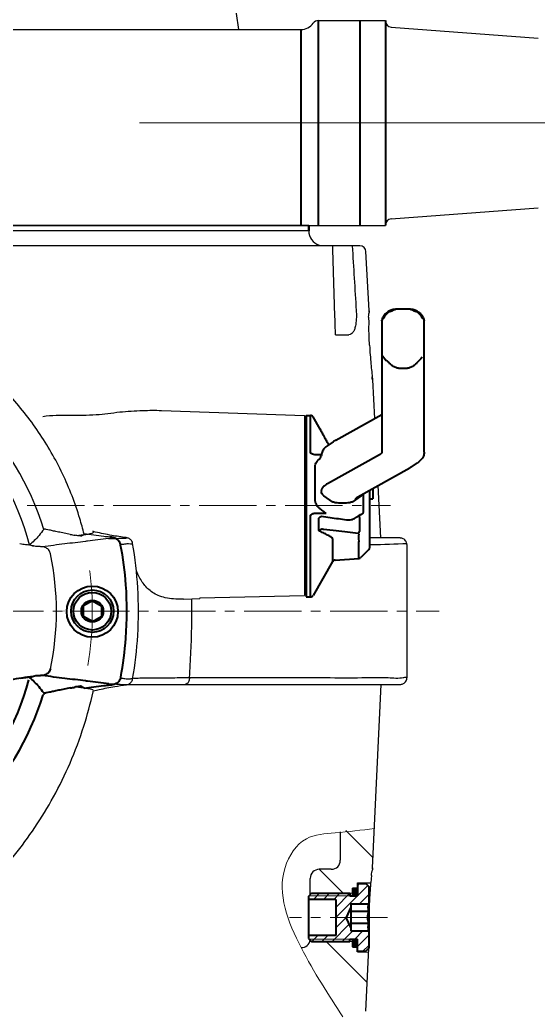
# Model space of a CAD drawing. Header units: millimetres. Extents: x 1758 to 4202, y 581 to 2263.
# Drawn here: x 3652.2 to 3824.4, y 1669.8 to 1998.9 of the extents above; entities that cross this region are included whole.
import ezdxf

# ---------------------------------------------------------------- set-up
doc = ezdxf.new("R2010")
doc.units = ezdxf.units.MM
doc.linetypes.add('CENTER', pattern=[50.8, 31.75, -6.35, 6.35, -6.35])
doc.linetypes.add('CENTER2', pattern=[28.575, 19.05, -3.175, 3.175, -3.175])
for name, color, linetype, lineweight in [('1CEN', 4, 'CENTER2', 9), ('center', 1, 'CENTER', 9), ('中心线', 14, 'CENTER', 9), ('单点划线', 1, 'CENTER2', 13), ('尺寸线', 3, 'Continuous', 15), ('标注', 3, 'Continuous', 13), ('粗实线', 7, 'Continuous', 40), ('细实线', 3, 'Continuous', 13)]:
    doc.layers.add(name, color=color, linetype=linetype, lineweight=lineweight)

msp = doc.modelspace()

# ---------------------------------------------------------------- hatches: boundary and pattern name
at = {"layer": '标注'}
h = msp.add_hatch(dxfattribs=at)
h.set_pattern_fill('ANSI31', color=256, scale=0.75, style=0)
h.set_pattern_definition([(45, (696.0634, 161.9323), (-1.683798, 1.683798), [])])
h.paths.add_polyline_path([(3748.341, 1708.125), (3748.141, 1707.925), (3748.141, 1706.925), (3757.141, 1706.925), (3757.141, 1700.925), (3760.641, 1700.925), (3762.141, 1704.326), (3762.141, 1705.425), (3768.141, 1705.425), (3768.141, 1711.103), (3764.341, 1709.254), (3764.341, 1708.125), (3761.841, 1708.125)])
h.paths.add_polyline_path([(3749.141, 1708.925), (3748.341, 1708.125), (3761.841, 1708.125), (3761.841, 1708.925)], flags=17)
h.paths.add_polyline_path([(3764.341, 1712.175), (3764.341, 1709.254), (3768.141, 1711.103), (3768.141, 1711.175), (3767.141, 1712.175)])
h.paths.add_polyline_path([(3764.341, 1689.675), (3767.141, 1689.675), (3768.141, 1690.675), (3768.141, 1696.425), (3762.141, 1696.425), (3762.141, 1697.524), (3760.641, 1700.925), (3757.141, 1700.925), (3757.141, 1694.925), (3748.141, 1694.925), (3748.141, 1693.925), (3748.341, 1693.725), (3761.841, 1693.725), (3764.341, 1693.725)])
h.paths.add_polyline_path([(3761.841, 1692.925), (3761.841, 1693.725), (3748.341, 1693.725), (3749.141, 1692.925)], flags=17)
h = msp.add_hatch(dxfattribs=at)
h.set_pattern_fill('ANSI37', color=256, scale=0.1, style=0)
h.set_pattern_definition([(45, (696.0634, 161.93226), (-0.224506403, 0.224506403), []), (135, (696.0634, 161.93226), (-0.224506403, -0.224506403), [])])
h.paths.add_polyline_path([(3764.341, 1710.675), (3762.741, 1710.675), (3762.741, 1708.125), (3764.341, 1708.125)])
h.paths.add_polyline_path([(3762.741, 1693.725), (3762.741, 1691.175), (3764.341, 1691.175), (3764.341, 1693.725)])
at = {"layer": '粗实线'}
msp.add_hatch(color=256, dxfattribs=at).paths.add_polyline_path([(3763.65, 1692.301, 1), (3763.25, 1692.301, 1)])

# ---------------------------------------------------------------- linework, layer by layer
at = {"ltscale": 10}
for p, q in [((3720.82, 2022.446), (3724.899, 1995.693)), ((3751.338, 1998.693), (3765.173, 1998.693)), ((3751.338, 1998.693), (3765.173, 1998.693)), ((3765.173, 1998.693), (3773.673, 1998.693)), ((3773.673, 1998.549), (3773.673, 1998.693)), ((3569.173, 1995.693), (3745.593, 1995.693)), ((3775.524, 1996.555), (3824.397, 1992.901)), ((3775.524, 1932.831), (3824.397, 1936.485)), ((3599.142, 1930.693), (3751.338, 1930.693)), ((3751.338, 1930.693), (3765.173, 1930.693)), ((3751.338, 1930.693), (3765.173, 1930.693)), ((3765.173, 1930.693), (3773.673, 1930.693)), ((3773.673, 1930.837), (3773.673, 1930.693))]:
    msp.add_line(p, q, dxfattribs=at)
at = {"color": 7, "linetype": 'Continuous'}
for p, q in [((3748.174, 1930.693), (3598.877, 1930.693)), ((3598.877, 1930.693), (3748.173, 1930.693)), ((3748.173, 1930.693), (3599.141, 1930.674)), ((3748.173, 1928.893), (3600.197, 1928.893)), ((3765.189, 1923.893), (3599.397, 1923.893)), ((3768.214, 1902.393), (3767.186, 1921.998)), ((3757.06, 1894.393), (3761.543, 1894.393)), ((3770.092, 1866.562), (3769.419, 1879.393)), ((3699.265, 1869.254), (3746.825, 1867.593)), ((3746.825, 1867.591), (3746.825, 1807.861)), ((3772.17, 1826.905), (3771.256, 1844.354)), ((3673.14, 1827.892), (3673.569, 1828.197)), ((3780.825, 1780.581), (3780.825, 1824.605)), ((3712.042, 1807.051), (3746.825, 1807.861)), ((3712.042, 1807.051), (3712.042, 1806.79)), ((3706.579, 1806.599), (3712.042, 1806.79)), ((3666.882, 1802.682), (3666.887, 1802.682)), ((3749.259, 1778.246), (3756.525, 1778.246)), ((3769.407, 1717.393), (3772.292, 1778.281)), ((3758.673, 1729.361), (3758.673, 1719.893)), ((3755.673, 1716.893), (3751.673, 1716.893)), ((3748.673, 1708.457), (3748.673, 1713.893)), ((3764.341, 1712.375), (3768.891, 1712.434)), ((3764.341, 1689.475), (3768.082, 1689.427)), ((3767.152, 1669.798), (3768.141, 1690.675))]:
    msp.add_line(p, q, dxfattribs=at)
at = {"ltscale": 10}
for centre, radius, start, end in [((3751.338, 1996.693), 2, 90, 145.1501), ((3751.338, 1996.693), 2, 90, 145.1501), ((3775.673, 1998.549), 2, 180, 265.72416), ((3745.593, 2000.693), 5, 270, 325.1501), ((3745.593, 2000.693), 5, 270, 325.1501), ((3775.673, 1930.837), 2, 94.27584, 180)]:
    msp.add_arc(centre, radius, start, end, dxfattribs=at)
at = {"color": 7, "linetype": 'Continuous'}
for centre, radius, start, end in [((3753.173, 1928.893), 5, 180, 252.00001), ((3765.189, 1921.893), 2, 3, 90), ((3570.673, 1802.542), 93.516, 16.92101, 73.07899), ((3570.673, 1802.542), 87.57, 14.58236, 75.41764), ((3570.673, 1802.542), 93.71, 348.25847, 11.74153), ((3755.673, 1719.893), 3, 270, 0), ((3751.673, 1713.893), 3, 90, 180), ((3745.673, 1693.893), 3, 270, 351.11267)]:
    msp.add_arc(centre, radius, start, end, dxfattribs=at)
for points, start_tangent, end_tangent in [([(3757.06, 1894.393), (3756.75, 1904.264), (3756.442, 1914.098), (3756.133, 1923.893)], (-0.0312659, 0.9995111), (-0.0315039, 0.9995036)), ([(3762.632, 1923.893), (3763.294, 1913.166), (3763.958, 1902.393)], (0.0617426, -0.9980921), (0.0614011, -0.9981132)), ([(3673.57, 1828.197), (3672.147, 1833.359), (3666.379, 1848.243), (3658.449, 1862.075), (3648.552, 1874.566), (3636.891, 1885.426), (3623.734, 1894.428), (3609.366, 1901.372), (3596.19, 1905.583)], (-0.2413868, 0.970429), (-0.970243, 0.2421332)), ([(3763.958, 1902.393), (3764.004, 1900.535), (3763.918, 1898.871), (3763.698, 1897.364), (3763.332, 1896.077), (3762.824, 1895.123), (3762.211, 1894.566), (3761.543, 1894.393)], (0.0614011, -0.9981132), (-1, 0)), ([(3768.381, 1890.893), (3768.245, 1894.126), (3768.182, 1897.097), (3768.174, 1899.574), (3768.193, 1901.348), (3768.211, 1902.274)], (-0.052486, 0.9986217), (-0.9998117, 0.019406)), ([(3768.206, 1902.039), (3768.211, 1902.274)], (0.0202744, 0.9997945), (-0.9997908, 0.0204561)), ([(3768.381, 1890.893), (3768.585, 1887.663), (3768.834, 1884.687), (3769.086, 1882.206), (3769.29, 1880.434), (3769.404, 1879.511), (3769.291, 1880.426)], (0.052486, -0.9986217), (-0.1216969, 0.9925673)), ([(3769.404, 1879.511), (3769.291, 1880.426)], (-0.992636, -0.1211352), (-0.1216969, 0.9925673)), ([(3769.375, 1879.743), (3769.404, 1879.511)], (0.1236315, -0.9923282), (-0.992477, -0.1224315)), ([(3659.812, 1867.291), (3677.568, 1867.852), (3685.383, 1868.742), (3693.017, 1869.243), (3699.265, 1869.254)], (0.9897295, 0.142953), (0.9994068, -0.034439)), ([(3660.14, 1829.76), (3658.591, 1827.755), (3657.013, 1826.038), (3655.422, 1824.59)], (-0.5787964, -0.8154721), (-0.7705754, -0.6373489)), ([(3668.952, 1828.106), (3666.935, 1828.495), (3665.036, 1828.879), (3663.38, 1829.224), (3662.031, 1829.501), (3661.008, 1829.694), (3660.14, 1829.76)], (-0.9830189, 0.1835041), (-0.5787964, -0.8154721)), ([(3668.951, 1828.107), (3669.734, 1827.964), (3670.517, 1827.827)], (0.9830189, -0.1835041), (0.9857943, -0.1679573)), ([(3672.654, 1827.559), (3672.229, 1827.581), (3671.772, 1827.636), (3671.19, 1827.719), (3670.518, 1827.827)], (-0.8275952, -0.5613253), (-0.9857943, 0.1679573)), ([(3671.818, 1827.812), (3674.897, 1828.22), (3676.265, 1828.56), (3676.637, 1828.836), (3676.641, 1828.871)], (0.9946741, 0.1030705), (-0.085736, 0.9963179)), ([(3672.654, 1827.559), (3672.95, 1827.762), (3673.098, 1827.867)], (0.8275952, 0.5613253), (0.8111904, 0.5847821)), ([(3673.586, 1828.306), (3673.534, 1828.315)], (-0.9857223, 0.1683791), (-0.985639, 0.1688663)), ([(3682.051, 1827.198), (3680.116, 1827.392), (3676.752, 1827.813), (3673.586, 1828.306)], (-0.9958385, 0.0911352), (-0.9857223, 0.1683791)), ([(3676.635, 1828.871), (3676.541, 1829.306)], (-0.2096768, 0.9777707), (-0.2130878, 0.9770331)), ([(3677.28, 1828.882), (3676.588, 1829.046)], (-0.973967, 0.2266899), (-0.9724124, 0.2332684)), ([(3687.611, 1827.005), (3687.483, 1827.022), (3682.756, 1827.758), (3677.28, 1828.882)], (-0.9913356, 0.1313534), (-0.973967, 0.2266899)), ([(3681.616, 1826.702), (3685.082, 1826.809), (3686.942, 1826.891), (3687.664, 1826.955), (3687.605, 1826.976)], (0.9996202, 0.0275588), (-0.9765761, 0.2151724)), ([(3689.692, 1825.083), (3689.411, 1825.855), (3688.801, 1826.539), (3688.349, 1826.804), (3687.911, 1826.951), (3687.611, 1827.005)], (-0.1699766, 0.9854481), (-0.9912696, 0.1318505)), ([(3772.17, 1826.937), (3771.972, 1826.937)], (-0.9999969, 0.0024716), (-0.9999974, 0.0022716)), ([(3772.17, 1826.933), (3771.977, 1826.933)], (-0.9999991, 0.0013322), (-0.9999992, 0.0012882)), ([(3780.825, 1824.606), (3780.797, 1824.965), (3780.544, 1825.708), (3780.103, 1826.279), (3779.565, 1826.658), (3779.076, 1826.839), (3778.704, 1826.9), (3778.33, 1826.912), (3777.944, 1826.916), (3777.543, 1826.919), (3777.131, 1826.921), (3776.763, 1826.923), (3776.338, 1826.924), (3775.849, 1826.926), (3775.484, 1826.927), (3775.085, 1826.928), (3774.65, 1826.929), (3774.178, 1826.93), (3773.669, 1826.931), (3773.124, 1826.932), (3772.54, 1826.932), (3772.17, 1826.933)], (-0.0001006, 1), (-0.9999991, 0.0013322)), ([(3655.422, 1824.59), (3654.79, 1824.613), (3654.108, 1824.684), (3653.231, 1824.796), (3652.208, 1824.95)], (-0.7705754, -0.6373489), (-0.9870246, 0.1605689)), ([(3659.727, 1824.01), (3659.432, 1824.006), (3658.964, 1824.024), (3658.646, 1824.041), (3658.284, 1824.065), (3657.893, 1824.094), (3657.491, 1824.128), (3655.422, 1824.59), (3656.718, 1824.202)], (-0.9925141, -0.1221305), (-0.9946253, 0.1035398)), ([(3674.045, 1825.773), (3667.113, 1824.919), (3659.727, 1824.01)], (-0.9924925, -0.1223058), (-0.9925146, -0.1221264)), ([(3662.423, 1821.612), (3661.903, 1822.787), (3660.947, 1823.638), (3659.727, 1824.01)], (-0.2018851, 0.9794092), (-0.9968475, 0.0793421)), ([(3674.658, 1825.849), (3674.045, 1825.773)], (-0.9924917, -0.1223119), (-0.9924925, -0.1223058)), ([(3681.616, 1826.702), (3674.658, 1825.849)], (-0.9924833, -0.1223801), (-0.9924917, -0.1223119)), ([(3689.692, 1780.103), (3691.374, 1794.634), (3691.385, 1810.364), (3689.692, 1825.083)], (0.1689735, 0.9856206), (-0.1689683, 0.9856215)), ([(3706.578, 1806.599), (3706.301, 1806.59), (3703.298, 1806.659), (3700.53, 1807.076), (3698.172, 1807.838), (3696.28, 1808.858), (3694.748, 1810.077), (3693.473, 1811.476), (3692.371, 1813.081), (3691.382, 1814.947), (3690.937, 1815.956)], (-0.9993776, -0.0352758), (-0.3851858, 0.9228391)), ([(3708.556, 1780.556), (3709.059, 1789.298), (3709.311, 1798.046), (3709.317, 1806.695)], (0.0719334, 0.9974094), (-0.0132957, 0.9999116)), ([(3708.556, 1780.556), (3738.47, 1780.55), (3753.757, 1780.546), (3765.866, 1780.547), (3774.52, 1780.553), (3779.524, 1780.565), (3780.769, 1780.584), (3780.802, 1780.586)], (0.9999999, -0.0003853), (0.2658156, 0.9640239)), ([(3672.035, 1777.409), (3671.818, 1777.374)], (-0.987718, -0.1562468), (-0.9873847, -0.1583396)), ([(3676.671, 1776.16), (3678.587, 1776.599), (3683.721, 1777.595), (3687.611, 1778.181)], (0.9726023, 0.2324751), (0.9913365, 0.1313467)), ([(3687.611, 1778.181), (3687.936, 1778.241), (3688.413, 1778.411), (3688.892, 1778.718), (3689.474, 1779.446), (3689.692, 1780.103)], (0.9912129, 0.1322763), (0.1696131, 0.9855107)), ([(3687.611, 1778.26), (3688.001, 1778.26)], (0.9999999, -0.0003344), (0.9999999, -0.0003349)), ([(3688.219, 1778.26), (3701.978, 1778.255), (3707.103, 1778.253)], (0.9999999, -0.0003349), (0.9999999, -0.0003795)), ([(3688.265, 1778.272), (3690.168, 1778.269), (3694.77, 1778.264), (3700.46, 1778.26), (3707.103, 1778.257)], (0.9999982, -0.0018796), (0.9999999, -0.0003942)), ([(3689.943, 1780.393), (3692.069, 1780.422), (3696.529, 1780.47), (3702.07, 1780.515), (3708.554, 1780.556)], (0.9998838, 0.0152436), (0.9999833, 0.0057839)), ([(3708.556, 1780.556), (3708.361, 1779.406), (3707.829, 1778.565), (3707.103, 1778.257)], (-0.000257, -1), (-1, 0.0001555)), ([(3707.103, 1778.253), (3736.764, 1778.25), (3742.062, 1778.249)], (0.9999999, -0.0003908), (1, -0.0001957)), ([(3718.886, 1778.253), (3731.391, 1778.249), (3742.062, 1778.247)], (0.9999999, -0.0003795), (1, -0.00023)), ([(3742.062, 1778.249), (3749.259, 1778.247)], (1, -0.0001957), (1, -0.0003058)), ([(3742.062, 1778.247), (3746.314, 1778.246), (3749.259, 1778.245)], (1, -0.00023), (0.9999999, -0.0004502)), ([(3749.259, 1778.247), (3751.837, 1778.246), (3756.524, 1778.244)], (1, -0.0003058), (1, -0.0002625)), ([(3749.259, 1778.245), (3751.516, 1778.244)], (0.9999999, -0.0004502), (1, -0.0002161)), ([(3756.524, 1778.244), (3763.776, 1778.247), (3771.933, 1778.254)], (1, -0.0002625), (0.9999991, -0.0013125)), ([(3771.933, 1778.254), (3772.292, 1778.253)], (0.9999991, -0.0013125), (0.9999985, -0.0017411)), ([(3771.936, 1778.253), (3772.213, 1778.253), (3772.566, 1778.254), (3773.231, 1778.255)], (0.9999992, 0.0012791), (0.9999987, 0.0016151)), ([(3773.231, 1778.255), (3773.845, 1778.256), (3774.411, 1778.257), (3774.931, 1778.258), (3775.409, 1778.259), (3775.844, 1778.26), (3776.24, 1778.261), (3776.598, 1778.263), (3777.067, 1778.265), (3777.458, 1778.267), (3777.872, 1778.269), (3778.231, 1778.272), (3778.585, 1778.279), (3778.995, 1778.329), (3779.409, 1778.457), (3779.889, 1778.728), (3780.335, 1779.161), (3780.666, 1779.741), (3780.82, 1780.43), (3780.825, 1780.58)], (0.9999987, 0.0016151), (0.0000125, 1)), ([(3613.387, 1688.775), (3617.775, 1691.603), (3626.928, 1698.25), (3635.332, 1705.384), (3643.151, 1713.116), (3650.441, 1721.551), (3657.203, 1730.792), (3663.387, 1740.95), (3668.895, 1752.175), (3673.464, 1764.375), (3676.541, 1775.88)], (0.8498234, 0.5270676), (0.2130882, 0.977033)), ([(3671.818, 1777.374), (3671.763, 1777.151)], (-0.2396852, -0.9708507), (-0.2417974, -0.9703268)), ([(3671.818, 1777.374), (3674.454, 1777.041), (3676.002, 1776.716), (3676.611, 1776.412), (3676.599, 1776.336)], (0.9946741, -0.1030705), (-0.5035948, -0.86394)), ([(3676.541, 1775.88), (3676.635, 1776.315)], (0.2130882, 0.977033), (0.2096763, 0.9777709)), ([(3676.586, 1776.14), (3676.671, 1776.16)], (0.9724088, 0.2332835), (0.9726023, 0.2324751)), ([(3768.427, 1705.893), (3768.615, 1709.123), (3768.848, 1712.098), (3769.088, 1714.58), (3769.283, 1716.352), (3769.393, 1717.275)], (0.0474634, 0.998873), (-0.9931856, 0.1165436)), ([(3769.365, 1717.042), (3769.393, 1717.275)], (0.1187171, 0.9929281), (-0.9932035, 0.116391))]:
    msp.add_spline(points, degree=3, dxfattribs=dict(at, start_tangent=start_tangent, end_tangent=end_tangent))
msp.add_open_spline([(3771.972, 1826.937), (3770.793, 1826.94), (3769.614, 1826.939), (3768.435, 1826.939)], degree=3, dxfattribs=at)
for points, knots in [([(3685.621, 1824.848), (3686.171, 1824.852), (3687.295, 1824.893), (3688.196, 1825.226), (3689.727, 1824.849), (3689.648, 1825.066)], [1.8117065, 1.8117065, 1.8117065, 1.8117065, 3.4042357, 5.2228649, 5.9170964, 5.9170964, 5.9170964, 5.9170964]), ([(3780.795, 1824.973), (3777.123, 1824.8), (3772.271, 1824.677), (3768.736, 1824.628), (3768.435, 1824.625)], [16.5456223, 16.5456223, 16.5456223, 16.5456223, 23.7875442, 24.484302, 24.484302, 24.484302, 24.484302]), ([(3681.83, 1778.479), (3682.94, 1778.452), (3684.972, 1778.446), (3686.031, 1778.251), (3687.899, 1778.326), (3687.625, 1778.215), (3687.605, 1778.21)], [0.2115032, 0.2115032, 0.2115032, 0.2115032, 3.4630189, 5.3257582, 6.0531276, 6.1144945, 6.1144945, 6.1144945, 6.1144945]), ([(3685.614, 1780.338), (3686.164, 1780.334), (3687.29, 1780.293), (3688.193, 1779.96), (3689.726, 1780.338), (3689.647, 1780.12)], [1.804488, 1.804488, 1.804488, 1.804488, 3.3997957, 5.2191729, 5.9160838, 5.9160838, 5.9160838, 5.9160838])]:
    msp.add_open_spline(points, degree=3, knots=knots, dxfattribs=at)
at = {"layer": '1CEN', "color": 1}
for p, q in [((3212.345, 1802.593), (3791.539, 1802.593)), ((3774.3, 1700.893), (3741.834, 1700.893))]:
    msp.add_line(p, q, dxfattribs=at)
at = {"layer": 'center', "ltscale": 10}
msp.add_line((3691.953, 1964.693), (4058.646, 1964.693), dxfattribs=at)
at = {"layer": '中心线'}
msp.add_arc((3570.67, 1802.459), 105.62, 350.21879, 9.78121, dxfattribs=at)
at = {"layer": '单点划线'}
msp.add_line((3654.617, 1837.662), (3775.352, 1837.662), dxfattribs=at)
at = {"layer": '尺寸线', "ltscale": 10}
for p, q in [((3749.141, 1708.925), (3748.673, 1708.925)), ((3749.141, 1692.925), (3748.512, 1692.925))]:
    msp.add_line(p, q, dxfattribs=at)
at = {"layer": '尺寸线', "ltscale": 10, "end_tangent": (0.9671326, -0.2542724)}
msp.add_spline([(3759.476, 1667.893), (3745.673, 1690.893), (3740.306, 1717.535), (3747.394, 1727.032), (3756.905, 1729.017), (3770.026, 1730.454)], degree=3, dxfattribs=at)
at = {"layer": '标注'}
for p, q in [((3762.741, 1708.925), (3761.891, 1708.925)), ((3748.341, 1708.125), (3761.841, 1708.125)), ((3748.341, 1693.725), (3761.841, 1693.725)), ((3762.741, 1692.925), (3761.891, 1692.925))]:
    msp.add_line(p, q, dxfattribs=at)
at = {"layer": '粗实线', "ltscale": 10}
for p, q in [((3751.338, 1998.693), (3751.338, 1930.693)), ((3765.173, 1998.693), (3765.173, 1930.693)), ((3773.673, 1998.693), (3773.673, 1930.725)), ((3745.593, 1995.693), (3745.593, 1930.693)), ((3748.173, 1928.893), (3748.173, 1930.693)), ((3748.173, 1930.693), (3748.173, 1928.893))]:
    msp.add_line(p, q, dxfattribs=at)
at = {"layer": '粗实线', "color": 0}
for p, q in [((3777.148, 1902.831), (3777.149, 1902.831)), ((3781.828, 1902.831), (3777.154, 1902.831)), ((3781.833, 1902.831), (3781.835, 1902.831)), ((3773.27, 1900.932), (3773.265, 1900.927)), ((3774.968, 1902.286), (3774.974, 1902.289)), ((3784.014, 1902.286), (3784.008, 1902.289)), ((3785.712, 1900.933), (3785.717, 1900.927)), ((3772.455, 1898.975), (3772.455, 1855.403)), ((3786.527, 1855.403), (3786.527, 1898.974)), ((3780.831, 1883.174), (3778.151, 1883.174)), ((3757.136, 1859.353), (3772.455, 1867.877)), ((3756.316, 1858.85), (3754.564, 1857.664)), ((3771.705, 1854.525), (3754.416, 1844.904)), ((3764.454, 1840.569), (3781.744, 1850.19)), ((3782.564, 1850.693), (3784.317, 1851.879)), ((3769.44, 1843.344), (3769.44, 1839.944)), ((3755.033, 1839.578), (3753.157, 1840.937)), ((3765.621, 1840.937), (3763.744, 1839.578)), ((3764.454, 1840.569), (3764.437, 1840.559)), ((3766.425, 1837.558), (3766.425, 1841.666)), ((3768.435, 1839.944), (3769.44, 1839.944)), ((3766.425, 1836.052), (3766.425, 1837.558)), ((3682.053, 1778.014), (3682.051, 1778.014)), ((3673.14, 1777.32), (3673.569, 1777.015))]:
    msp.add_line(p, q, dxfattribs=at)
at = {"layer": '粗实线', "color": 7, "linetype": 'Continuous'}
for p, q in [((3747.328, 1867.625), (3747.328, 1807.319)), ((3747.328, 1867.625), (3748.758, 1867.625)), ((3748.758, 1855.103), (3748.758, 1867.625)), ((3751.962, 1863.081), (3749.628, 1867.123)), ((3750.243, 1854.539), (3749.793, 1854.588)), ((3752.431, 1854.539), (3750.243, 1854.539)), ((3750.343, 1839.677), (3750.343, 1850.599)), ((3768.435, 1823.818), (3768.435, 1842.784)), ((3748.758, 1807.319), (3748.758, 1834.434)), ((3750.243, 1835.121), (3753.918, 1835.121)), ((3753.918, 1835.121), (3753.827, 1835.188)), ((3765.001, 1833.722), (3765.001, 1829.014)), ((3751.504, 1829.336), (3751.504, 1833.221)), ((3756.128, 1825.947), (3756.128, 1819.081)), ((3764.818, 1820.132), (3764.818, 1825.262)), ((3768.141, 1823.106), (3765.459, 1820.424)), ((3756.128, 1819.081), (3749.628, 1807.821)), ((3756.929, 1819.581), (3764.818, 1820.132)), ((3747.328, 1807.319), (3748.758, 1807.319)), ((3685.703, 1802.542), (3685.698, 1802.542)), ((3676.296, 1793.132), (3676.296, 1793.137))]:
    msp.add_line(p, q, dxfattribs=at)
at = {"layer": '粗实线'}
for p, q in [((3673.295, 1804.302), (3673.295, 1800.895)), ((3676.32, 1806.049), (3673.345, 1804.387)), ((3676.319, 1806.049), (3679.271, 1804.345)), ((3679.295, 1804.303), (3679.295, 1800.895)), ((3676.32, 1799.149), (3673.345, 1800.81)), ((3676.319, 1799.149), (3679.271, 1800.853)), ((3764.341, 1712.375), (3764.341, 1708.125)), ((3764.341, 1712.175), (3767.141, 1712.175)), ((3767.141, 1712.175), (3768.141, 1711.175)), ((3748.141, 1707.925), (3749.141, 1708.925)), ((3749.141, 1708.925), (3761.841, 1708.925)), ((3761.841, 1708.925), (3761.841, 1708.125)), ((3762.741, 1710.675), (3762.741, 1708.125)), ((3762.741, 1710.675), (3764.341, 1710.675)), ((3768.141, 1711.175), (3768.141, 1690.675)), ((3748.141, 1707.925), (3748.141, 1693.925)), ((3748.141, 1706.972), (3757.141, 1706.972)), ((3757.141, 1706.925), (3757.141, 1694.925)), ((3761.841, 1708.125), (3764.341, 1708.125)), ((3762.141, 1705.425), (3768.141, 1705.425)), ((3762.141, 1705.425), (3762.141, 1696.425)), ((3762.141, 1704.326), (3760.641, 1700.925)), ((3768.141, 1702.914), (3762.141, 1702.914)), ((3762.141, 1697.524), (3760.641, 1700.925)), ((3768.141, 1698.936), (3762.141, 1698.936)), ((3762.141, 1696.425), (3768.141, 1696.425)), ((3748.141, 1695.013), (3757.141, 1695.013)), ((3748.141, 1693.925), (3749.141, 1692.925)), ((3749.141, 1692.925), (3761.841, 1692.925)), ((3761.841, 1693.725), (3764.341, 1693.725)), ((3761.841, 1692.925), (3761.841, 1693.725)), ((3762.741, 1693.725), (3762.741, 1691.175)), ((3764.341, 1689.475), (3764.341, 1693.725)), ((3762.741, 1691.175), (3764.341, 1691.175))]:
    msp.add_line(p, q, dxfattribs=at)
at = {"layer": '粗实线', "color": 0, "linetype": 'ByBlock'}
for p in [(3764.341, 1689.675), (3768.141, 1690.675)]:
    msp.add_line(p, (3767.141, 1689.675), dxfattribs=at)
at = {"layer": '粗实线', "color": 7, "linetype": 'Continuous'}
msp.add_lwpolyline([(3765.036, 1833.905), (3765.039, 1833.944), (3765.042, 1833.982)], dxfattribs=at)
at = {"layer": '粗实线'}
for centre, radius in [((3676.295, 1802.459), 8.5), ((3676.295, 1802.599), 6.25), ((3676.295, 1802.599), 3.65), ((3763.45, 1692.301), 0.2)]:
    msp.add_circle(centre, radius, dxfattribs=at)
at = {"layer": '粗实线', "color": 7, "linetype": 'Continuous'}
msp.add_circle((3676.296, 1802.599), 7.044, dxfattribs=at)
for centre, start, end in [((3748.758, 1866.62), 30.00001, 90), ((3767.43, 1823.817), 315.00177, 0), ((3764.748, 1821.135), 274.00025, 315.00131), ((3756.999, 1818.578), 93.99995, 149.99938), ((3748.758, 1808.324), 270, 329.99999)]:
    msp.add_arc(centre, 1.005, start, end, dxfattribs=at)
at = {"layer": '粗实线', "color": 0}
msp.add_arc((3759.389, 1852.363), 13.822, 264.437, 275.56533, dxfattribs=at)
at = {"layer": '粗实线', "color": 0, "linetype": 'ByBlock'}
for radius, start, end in [(87.57, 285.02334, 344.97666), (93.516, 287.25814, 342.74186)]:
    msp.add_arc((3570.673, 1802.542), radius, start, end, dxfattribs=at)
at = {"layer": '粗实线'}
for centre, radius, start, end in [((3770.264, 1704.169), 2.467, 149.39568, 210.60432), ((3772.423, 1700.925), 4.72, 155.08567, 204.91433), ((3770.264, 1697.681), 2.467, 149.39568, 210.60432)]:
    msp.add_arc(centre, radius, start, end, dxfattribs=at)
at = {"layer": '粗实线', "color": 0}
for points, start_tangent, end_tangent in [([(3775.55, 1902.535), (3775.144, 1902.366), (3774.968, 1902.286)], (-0.9337996, -0.3577965), (-0.9069668, -0.4212021)), ([(3775.653, 1902.573), (3775.55, 1902.535)], (-0.9394407, -0.3427115), (-0.9337996, -0.3577965)), ([(3775.653, 1902.573), (3775.9, 1902.638), (3776.342, 1902.64)], (0.939594, 0.3422911), (0.9894654, -0.1447693)), ([(3775.899, 1902.654), (3775.653, 1902.573)], (-0.9590992, -0.2830701), (-0.9394654, -0.3426436)), ([(3775.815, 1902.33), (3776.095, 1902.504)], (0.8384154, 0.5450318), (0.8619142, 0.5070541)), ([(3776.542, 1902.791), (3775.899, 1902.654)], (-0.9911479, -0.1327622), (-0.9590992, -0.2830701)), ([(3776.095, 1902.504), (3776.342, 1902.64)], (0.8619142, 0.5070541), (0.8906299, 0.454729)), ([(3776.342, 1902.64), (3776.886, 1902.812), (3777.121, 1902.83)], (0.8905951, 0.4547971), (0.9998983, 0.0142635)), ([(3777.149, 1902.831), (3776.542, 1902.791)], (-1, -0.0000379), (-0.9911479, -0.1327622)), ([(3777.121, 1902.83), (3777.148, 1902.831)], (0.9998983, 0.0142634), (0.9999998, 0.0005851)), ([(3782.429, 1902.792), (3781.833, 1902.831)], (-0.9914813, 0.1302493), (-1, 0.0000358)), ([(3781.835, 1902.831), (3781.855, 1902.831)], (0.9999998, -0.000579), (0.9999367, -0.0112481)), ([(3781.855, 1902.831), (3782.096, 1902.812), (3782.64, 1902.64)], (0.9999367, -0.0112483), (0.8905949, -0.4547974)), ([(3783.063, 1902.66), (3782.429, 1902.792)], (-0.9605349, 0.2781595), (-0.9914813, 0.1302493)), ([(3783.329, 1902.573), (3783.082, 1902.638), (3782.64, 1902.64)], (-0.9395865, 0.3423115), (-0.989465, -0.1447724)), ([(3782.64, 1902.64), (3782.887, 1902.504)], (0.8906392, -0.4547107), (0.8618725, -0.5071251)), ([(3782.887, 1902.504), (3783.167, 1902.33)], (0.8618725, -0.5071251), (0.8385786, -0.5447806)), ([(3783.329, 1902.573), (3783.063, 1902.66)], (-0.9394702, 0.3426307), (-0.9605349, 0.2781595)), ([(3783.409, 1902.544), (3783.329, 1902.573)], (-0.9350723, 0.3544569), (-0.9394477, 0.3426923)), ([(3784.014, 1902.286), (3783.815, 1902.376), (3783.409, 1902.544)], (-0.9069712, 0.4211926), (-0.9350723, 0.3544569)), ([(3772.455, 1898.968), (3772.599, 1899.376), (3773.032, 1899.912)], (0.0009285, 0.9999996), (0.6962511, 0.7177983)), ([(3772.516, 1899.496), (3772.456, 1898.975)], (-0.221951, -0.9750578), (-0.0039531, -0.9999922)), ([(3772.726, 1900.087), (3772.71, 1900.053), (3772.516, 1899.496)], (-0.4335024, -0.9011524), (-0.221951, -0.9750578)), ([(3773.27, 1900.932), (3773.011, 1900.578), (3772.726, 1900.087)], (-0.6179449, -0.7862214), (-0.4335024, -0.9011524)), ([(3773.265, 1900.927), (3773.258, 1900.917), (3773.046, 1900.456), (3773.031, 1899.912)], (-0.6146087, -0.7888322), (0.1512296, -0.9884987)), ([(3773.032, 1899.912), (3773.408, 1900.561), (3773.52, 1900.71)], (0.4084273, 0.9127909), (0.614311, 0.789064)), ([(3774.974, 1902.289), (3774.611, 1902.096), (3774.052, 1901.708), (3773.544, 1901.246), (3773.265, 1900.927)], (-0.9076982, -0.4196236), (-0.6164238, -0.7874146)), ([(3773.52, 1900.71), (3773.911, 1901.153), (3774.502, 1901.664)], (0.614311, 0.789064), (0.8042452, 0.5942977)), ([(3774.502, 1901.664), (3775.147, 1902.066)], (0.8042452, 0.5942977), (0.8901908, 0.455588)), ([(3774.974, 1902.289), (3775.363, 1902.385)], (0.9096248, 0.4154307), (0.9980872, 0.061822)), ([(3775.147, 1902.066), (3775.815, 1902.33)], (0.8901908, 0.455588), (0.964392, 0.2644771)), ([(3775.363, 1902.385), (3775.815, 1902.33)], (0.9980872, 0.061822), (0.9590366, -0.2832823)), ([(3783.619, 1902.385), (3783.167, 1902.33)], (-0.9980869, 0.0618273), (-0.9590525, -0.2832283)), ([(3783.167, 1902.33), (3783.835, 1902.066)], (0.9644099, -0.2644119), (0.8901947, -0.4555803)), ([(3784.008, 1902.289), (3783.619, 1902.385)], (-0.9095566, 0.41558), (-0.9980869, 0.0618273)), ([(3783.835, 1902.066), (3784.48, 1901.664)], (0.8901947, -0.4555803), (0.8042432, -0.5943003)), ([(3785.717, 1900.927), (3785.419, 1901.267), (3784.906, 1901.728), (3784.346, 1902.112), (3784.008, 1902.289)], (-0.6164241, 0.7874143), (-0.9076611, 0.4197039)), ([(3784.48, 1901.664), (3785.071, 1901.153), (3785.462, 1900.71)], (0.8042432, -0.5943003), (0.6143384, -0.7890426)), ([(3785.462, 1900.71), (3785.574, 1900.561), (3785.951, 1899.912)], (0.6143384, -0.7890426), (0.408513, -0.9127525)), ([(3786.256, 1900.087), (3785.969, 1900.582), (3785.713, 1900.933)], (-0.433494, 0.9011564), (-0.6180825, 0.7861132)), ([(3785.717, 1900.927), (3785.725, 1900.917), (3785.936, 1900.456), (3785.951, 1899.912)], (0.6146152, -0.788827), (-0.1513241, -0.9884842)), ([(3785.95, 1899.912), (3786.271, 1899.541), (3786.463, 1899.225), (3786.527, 1898.968)], (0.6959461, -0.718094), (0.0002035, -1)), ([(3786.471, 1899.477), (3786.278, 1900.04), (3786.256, 1900.087)], (-0.2147045, 0.9766791), (-0.433494, 0.9011564)), ([(3786.527, 1898.974), (3786.471, 1899.477)], (-0.0031967, 0.9999949), (-0.2147045, 0.9766791)), ([(3774.609, 1885.304), (3774.409, 1885.485), (3774.201, 1885.646), (3773.996, 1885.78), (3773.806, 1885.877), (3772.455, 1887.461)], (-0.7125456, 0.7016258), (-0.9849649, 0.1727546)), ([(3785.887, 1886.898), (3784.093, 1885.023), (3783.847, 1884.762)], (-0.7126022, -0.7015683), (-0.6780095, -0.7350531)), ([(3775.136, 1884.762), (3774.889, 1885.022), (3774.609, 1885.304)], (-0.678003, 0.7350592), (-0.7126152, 0.7015551)), ([(3778.151, 1883.174), (3777.067, 1883.506), (3776.043, 1884.048), (3775.136, 1884.762)], (-0.9804226, 0.1969047), (-0.7285291, 0.6850148)), ([(3783.847, 1884.762), (3782.939, 1884.048), (3781.915, 1883.506), (3780.831, 1883.174)], (-0.7285256, -0.6850186), (-0.980421, -0.1969128)), ([(3772.434, 1867.641), (3772.137, 1867.378)], (-0.8274684, -0.5615123), (-0.6609177, -0.7504584)), ([(3772.434, 1867.641), (3772.456, 1867.653)], (0.8738213, 0.4862473), (0.870766, 0.4916977)), ([(3752.001, 1863), (3751.954, 1863.093), (3752.134, 1862.735), (3752.408, 1862.196), (3752.803, 1861.437), (3753.311, 1860.495)], (-0.4471505, 0.8944588), (0.4809593, -0.8767429)), ([(3752.001, 1863), (3751.954, 1863.093), (3751.952, 1863.096)], (-0.4471505, 0.8944588), (0.892458, 0.4511304)), ([(3752.001, 1863), (3751.954, 1863.093), (3751.952, 1863.096)], (-0.4471505, 0.8944588), (0.892458, 0.4511304)), ([(3753.311, 1860.495), (3753.915, 1859.418), (3754.35, 1858.674)], (0.4809593, -0.8767429), (0.5109736, -0.8595964)), ([(3753.897, 1857.157), (3753.358, 1856.625), (3752.605, 1855.426), (3752.353, 1854.141)], (-0.7571013, -0.6532975), (0, -1)), ([(3754.564, 1857.664), (3753.897, 1857.157)], (-0.8282209, -0.5604017), (-0.7571013, -0.6532975)), ([(3754.35, 1858.674), (3754.544, 1858.35)], (0.5109736, -0.8595964), (0.5166517, -0.8561957)), ([(3754.544, 1858.35), (3754.853, 1857.844)], (0.5166517, -0.8561957), (0.5267365, -0.8500286)), ([(3756.58, 1859.023), (3756.316, 1858.85)], (-0.8448521, -0.535), (-0.8282209, -0.5604017)), ([(3756.841, 1859.183), (3756.58, 1859.023)], (-0.8593357, -0.511412), (-0.8448521, -0.535)), ([(3757.136, 1859.353), (3756.854, 1859.191), (3756.841, 1859.183)], (-0.8738212, -0.4862474), (-0.8593357, -0.511412)), ([(3751.951, 1853.321), (3752.353, 1854.141)], (0.8481734, 0.5297186), (0.8489164, 0.5285272)), ([(3772.455, 1855.403), (3772.371, 1855.102), (3772.119, 1854.807), (3771.705, 1854.525)], (0, -1), (-0.8738212, -0.4862474)), ([(3786.048, 1853.648), (3785.523, 1852.918), (3784.317, 1851.879)], (-0.4957894, -0.8684428), (-0.8282209, -0.5604017)), ([(3786.275, 1854.117), (3786.048, 1853.648)], (-0.3712815, -0.9285203), (-0.4957894, -0.8684428)), ([(3786.527, 1855.403), (3786.275, 1854.117)], (0, -1), (-0.3712815, -0.9285204)), ([(3782.564, 1850.693), (3782.3, 1850.52), (3782.026, 1850.352), (3781.744, 1850.19)], (-0.8282209, -0.5604017), (-0.8738212, -0.4862474)), ([(3754.416, 1844.904), (3753.279, 1844.129), (3752.585, 1843.317), (3752.353, 1842.49)], (-0.8738212, -0.4862474), (0, -1)), ([(3753.157, 1840.937), (3752.725, 1841.365), (3752.448, 1841.9), (3752.353, 1842.49)], (-0.8098242, 0.5866726), (0, 1)), ([(3763.744, 1839.578), (3763.857, 1839.979), (3764.193, 1840.372), (3764.452, 1840.569)], (0, 1), (0.8278596, 0.5609353)), ([(3765.621, 1840.937), (3766.053, 1841.365), (3766.136, 1841.487)], (0.8098242, 0.5866726), (0.5297978, 0.848124)), ([(3755.033, 1839.578), (3755.958, 1839.047), (3756.979, 1838.718), (3758.049, 1838.607)], (0.8098242, -0.5866726), (1, 0)), ([(3760.729, 1838.607), (3761.799, 1838.718), (3762.82, 1839.047), (3763.744, 1839.578)], (1, 0), (0.8098242, 0.5866726)), ([(3655.422, 1780.622), (3654.79, 1780.599), (3654.108, 1780.528), (3653.231, 1780.416), (3652.208, 1780.262)], (-0.7705754, 0.6373489), (-0.9870246, -0.1605689)), ([(3659.727, 1781.202), (3659.432, 1781.206), (3658.964, 1781.188), (3658.646, 1781.17), (3658.284, 1781.147), (3657.893, 1781.118), (3657.491, 1781.084), (3655.422, 1780.622), (3656.718, 1781.01)], (-0.9925141, 0.1221305), (-0.9946253, -0.1035398)), ([(3662.423, 1783.6), (3661.903, 1782.425), (3660.947, 1781.574), (3659.727, 1781.202)], (-0.2018851, -0.9794092), (-0.9968475, -0.0793421)), ([(3674.045, 1779.438), (3667.113, 1780.292), (3659.727, 1781.202)], (-0.9924925, 0.1223058), (-0.9925146, 0.1221264)), ([(3660.14, 1775.452), (3658.591, 1777.456), (3657.013, 1779.174), (3655.422, 1780.622)], (-0.5787964, 0.8154721), (-0.7705754, 0.6373489)), ([(3668.951, 1777.105), (3669.734, 1777.248), (3670.517, 1777.385)], (0.9830189, 0.1835041), (0.9857943, 0.1679573)), ([(3672.654, 1777.653), (3672.229, 1777.631), (3671.772, 1777.576), (3671.19, 1777.493), (3670.518, 1777.385)], (-0.8275952, 0.5613253), (-0.9857943, -0.1679573)), ([(3672.654, 1777.653), (3672.95, 1777.45), (3673.098, 1777.345)], (0.8275952, -0.5613253), (0.8111904, -0.5847821)), ([(3682.051, 1778.014), (3680.116, 1777.819), (3676.752, 1777.399), (3673.586, 1776.906)], (-0.9958385, -0.0911352), (-0.9857223, -0.1683791)), ([(3674.658, 1779.363), (3674.045, 1779.438)], (-0.9924917, 0.1223119), (-0.9924925, 0.1223058)), ([(3682.09, 1778.018), (3682.053, 1778.014)], (-0.9956457, -0.0932186), (-0.9958367, -0.0911556)), ([(3683.59, 1778.291), (3683.097, 1778.158), (3682.7, 1778.088), (3682.302, 1778.039), (3682.09, 1778.018)], (-0.947139, -0.3208236), (-0.9956457, -0.0932185)), ([(3685.612, 1780.333), (3685.046, 1779.281), (3684.415, 1778.702), (3683.938, 1778.429), (3683.59, 1778.291)], (-0.2914418, -0.9565885), (-0.947139, -0.3208236)), ([(3685.691, 1780.651), (3685.612, 1780.333)], (-0.1864823, -0.9824583), (-0.2914418, -0.9565885)), ([(3668.952, 1777.105), (3666.935, 1776.717), (3665.036, 1776.333), (3663.38, 1775.988), (3662.031, 1775.711), (3661.008, 1775.518), (3660.14, 1775.452)], (-0.9830189, -0.1835041), (-0.5787964, 0.8154721)), ([(3673.586, 1776.906), (3673.534, 1776.897)], (-0.9857223, -0.1683791), (-0.985639, -0.1688663))]:
    msp.add_spline(points, degree=3, dxfattribs=dict(at, start_tangent=start_tangent, end_tangent=end_tangent))
at = {"layer": '粗实线', "color": 7, "linetype": 'Continuous'}
for points, start_tangent, end_tangent in [([(3749.793, 1854.589), (3749.732, 1854.603), (3749.224, 1854.797), (3748.758, 1855.103)], (-0.97654, 0.2153361), (-0.7831449, 0.6218393)), ([(3750.343, 1850.599), (3750.447, 1851.376), (3750.758, 1852.114), (3751.266, 1852.775), (3751.951, 1853.321)], (-0.0002858, 1), (0.848262, 0.5295767)), ([(3751.951, 1836.573), (3751.266, 1837.21), (3750.758, 1837.971), (3750.447, 1838.809), (3750.343, 1839.677)], (-0.8063732, 0.5914071), (0.0002583, 1)), ([(3748.758, 1834.434), (3749.044, 1834.683), (3749.338, 1834.876)], (0.7139324, 0.7002147), (0.875105, 0.4839331)), ([(3749.338, 1834.876), (3749.784, 1835.059), (3750.243, 1835.121)], (0.875105, 0.4839331), (1, 0.0000134)), ([(3751.504, 1833.222), (3751.672, 1833.642), (3751.983, 1833.96), (3752.374, 1834.112)], (0.1532458, 0.9881881), (0.9877475, 0.1560602)), ([(3753.827, 1835.188), (3753.203, 1835.651), (3752.578, 1836.113), (3751.951, 1836.573)], (-0.8026677, 0.5964264), (-0.8062283, 0.5916045)), ([(3752.374, 1834.112), (3755.278, 1833.714), (3758.062, 1833.329), (3760.729, 1832.954)], (0.9908679, -0.134836), (0.9901153, -0.1402558)), ([(3760.729, 1832.954), (3761.589, 1832.892), (3762.385, 1832.991), (3763.104, 1833.229), (3763.744, 1833.583)], (0.9858551, -0.1676), (0.8273894, 0.5616287)), ([(3763.744, 1833.583), (3764.286, 1833.954), (3764.824, 1834.321), (3765.356, 1834.683)], (0.8244846, 0.5658844), (0.8275812, 0.561346)), ([(3765.001, 1833.722), (3765.036, 1833.905)], (0.2958376, 0.9552382), (0.0375575, 0.9992945)), ([(3765.042, 1833.982), (3765.138, 1834.35), (3765.356, 1834.683)], (0.1041395, 0.9945627), (0.6885336, 0.7252045)), ([(3765.356, 1834.683), (3765.488, 1834.73), (3765.62, 1834.778)], (0.9404586, 0.3399083), (0.9404669, 0.3398853)), ([(3765.62, 1834.778), (3765.843, 1834.849), (3766.041, 1834.981), (3766.205, 1835.175), (3766.325, 1835.422), (3766.399, 1835.714), (3766.425, 1836.052)], (0.9841903, 0.177114), (-0.0000442, 1)), ([(3683.59, 1826.921), (3683.097, 1827.054), (3682.7, 1827.123), (3682.302, 1827.173), (3682.09, 1827.194)], (-0.947139, 0.3208236), (-0.9956457, 0.0932185)), ([(3685.612, 1824.879), (3685.046, 1825.931), (3684.415, 1826.51), (3683.938, 1826.782), (3683.59, 1826.921)], (-0.2914418, 0.9565885), (-0.947139, 0.3208236)), ([(3755.573, 1827.254), (3754.416, 1827.888), (3753.064, 1828.579), (3751.504, 1829.336)], (-0.8674184, 0.4975795), (-0.903135, 0.4293568)), ([(3751.7, 1829.49), (3751.597, 1829.415), (3751.53, 1829.324)], (-0.8263456, -0.5631633), (-0.3991253, -0.9168964)), ([(3751.7, 1829.49), (3751.892, 1829.607), (3752.091, 1829.704)], (0.8263265, 0.5631913), (0.917668, 0.397348)), ([(3753.214, 1829.713), (3753.059, 1829.744), (3752.914, 1829.766), (3752.777, 1829.781), (3752.648, 1829.788), (3752.423, 1829.781), (3752.237, 1829.751), (3752.091, 1829.704)], (-0.9766701, 0.2147451), (-0.917647, -0.3973965)), ([(3764.603, 1828.435), (3761.065, 1828.852), (3757.267, 1829.277), (3753.214, 1829.713)], (-0.9927101, 0.1205264), (-0.9944436, 0.1052711)), ([(3755.573, 1827.254), (3755.82, 1827.042), (3755.993, 1826.745), (3756.095, 1826.375), (3756.128, 1825.947)], (0.8674488, -0.4975264), (0.0001426, -1)), ([(3764.602, 1828.435), (3764.757, 1828.555), (3764.895, 1828.755), (3765.001, 1829.017)], (0.9170491, 0.3987742), (0.3116124, 0.9502093)), ([(3764.938, 1828.266), (3764.836, 1828.318), (3764.603, 1828.435)], (-0.8864807, 0.4627656), (-0.8951151, 0.4458352)), ([(3764.818, 1825.262), (3764.878, 1825.867), (3764.938, 1828.266)], (0.0005666, 0.9999998), (0.4171612, 0.9088325)), ([(3685.691, 1824.56), (3685.612, 1824.879)], (-0.1864823, 0.9824583), (-0.2914418, 0.9565885)), ([(3685.715, 1780.649), (3687.438, 1793.631), (3687.447, 1811.341), (3685.691, 1824.56)], (0.1867537, 0.9824068), (-0.1867514, 0.9824072)), ([(3656.718, 1780.882), (3649.041, 1779.742), (3640.957, 1777.723), (3633.017, 1774.767)], (-0.994625, -0.1035433), (-0.9148787, -0.4037288))]:
    msp.add_spline(points, degree=3, dxfattribs=dict(at, start_tangent=start_tangent, end_tangent=end_tangent))
at = {"layer": '粗实线', "color": 0}
msp.add_open_spline([(3681.83, 1778.479), (3679.439, 1778.774), (3677.049, 1779.068), (3674.658, 1779.363)], degree=3, dxfattribs=at)
msp.add_open_spline([(3660.386, 1775.339), (3660.381, 1775.336), (3660.283, 1775.27), (3660.115, 1775.109), (3660.012, 1774.905), (3659.978, 1774.798)], degree=3, knots=[0.31888689, 0.31888689, 0.31888689, 0.31888689, 0.33540586, 0.67081968, 1.00613747, 1.00613747, 1.00613747, 1.00613747], dxfattribs=at)
at = {"layer": '细实线', "linetype": 'Continuous'}
for p, q in [((3769.563, 1720.683), (3760.476, 1729.77)), ((3759.641, 1708.925), (3751.673, 1716.893)), ((3767.602, 1679.284), (3753.961, 1692.925))]:
    msp.add_line(p, q, dxfattribs=at)

doc.saveas('drawing.dxf')
